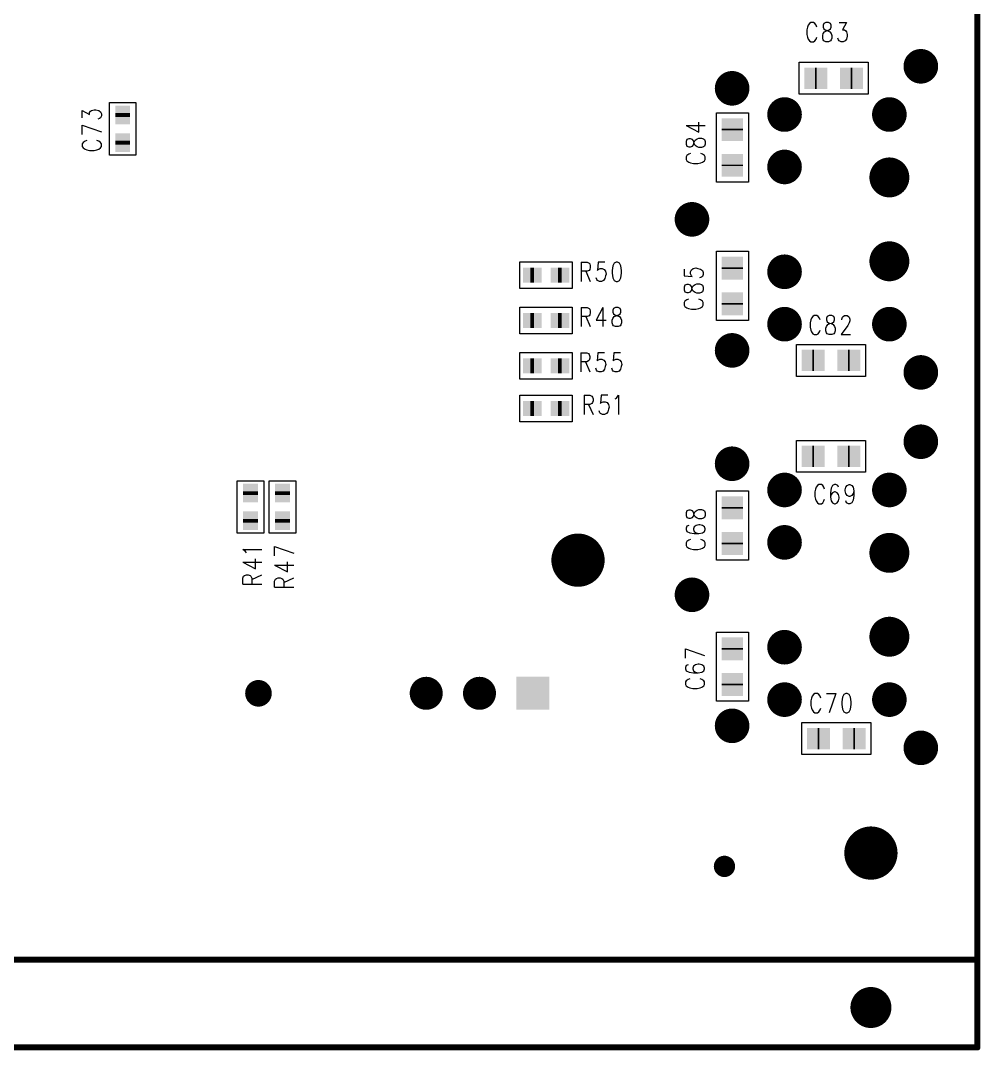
# Model space of a CAD drawing. Extents: x 12040 to 27945, y 10799 to 21199.
# Drawn here: x 19013 to 20816, y 13385 to 15319 of the extents above; entities that cross this region are included whole.
import ezdxf

# ---------------------------------------------------------------- set-up
doc = ezdxf.new("R2010")
doc.units = 0
doc.header["$MEASUREMENT"] = 0
doc.layers.add('ASSYDWGBOT_PHO', color=7, linetype='Continuous')

msp = doc.modelspace()

# ---------------------------------------------------------------- linework, layer by layer
at = {"layer": 'ASSYDWGBOT_PHO'}
for points, const_width in [([(20809.999, 13390.63), (20809.999, 20720.631)], 11.11), ([(20504.999, 15210.63), (20507.999, 15210.63)], 40), ([(20572.001, 15210.63), (20575.001, 15210.63)], 40), ([(19205, 15138.13), (19205, 15145.13)], 28), ([(19205, 15138.13), (19205, 15145.13)], 28), ([(20350, 15115.63), (20350, 15112.63)], 40), ([(19205, 15086.13), (19205, 15093.13)], 28), ([(19205, 15086.13), (19205, 15093.13)], 28), ([(20350, 15048.63), (20350, 15045.63)], 40), ([(20350, 14852.63), (20350, 14855.63)], 40), ([(19970.501, 14840.63), (19977.501, 14840.63)], 28), ([(19970.501, 14840.63), (19977.501, 14840.63)], 28), ([(20022.499, 14840.63), (20029.499, 14840.63)], 28), ([(20022.499, 14840.63), (20029.499, 14840.63)], 28), ([(20350, 14785.63), (20350, 14788.63)], 40), ([(19970.501, 14755.63), (19977.501, 14755.63)], 28), ([(19970.501, 14755.63), (19977.501, 14755.63)], 28), ([(20022.499, 14755.63), (20029.499, 14755.63)], 28), ([(20022.499, 14755.63), (20029.499, 14755.63)], 28), ([(20500, 14680.63), (20503, 14680.63)], 40), ([(20566.999, 14680.63), (20570, 14680.63)], 40), ([(19970.501, 14670.63), (19977.501, 14670.63)], 28), ([(19970.501, 14670.63), (19977.501, 14670.63)], 28), ([(20022.499, 14670.63), (20029.499, 14670.63)], 28), ([(20022.499, 14670.63), (20029.499, 14670.63)], 28), ([(19970.501, 14590.63), (19977.501, 14590.63)], 28), ([(19970.501, 14590.63), (19977.501, 14590.63)], 28), ([(20022.499, 14590.63), (20029.499, 14590.63)], 28), ([(20022.499, 14590.63), (20029.499, 14590.63)], 28), ([(20500, 14500.63), (20503, 14500.63)], 40), ([(20566.999, 14500.63), (20570, 14500.63)], 40), ([(19445, 14428.13), (19445, 14435.13)], 28), ([(19445, 14428.13), (19445, 14435.13)], 28), ([(19504.999, 14428.13), (19504.999, 14435.13)], 28), ([(19504.999, 14428.13), (19504.999, 14435.13)], 28), ([(20350, 14405.63), (20350, 14402.63)], 40), ([(19445, 14376.13), (19445, 14383.13)], 28), ([(19445, 14376.13), (19445, 14383.13)], 28), ([(19504.999, 14376.13), (19504.999, 14383.13)], 28), ([(19504.999, 14376.13), (19504.999, 14383.13)], 28), ([(20350, 14338.63), (20350, 14335.63)], 40), ([(20350, 14137.63), (20350, 14140.63)], 40), ([(20350, 14070.63), (20350, 14073.63)], 40), ([(20510, 13970.63), (20513, 13970.63)], 40), ([(20577, 13970.63), (20580, 13970.63)], 40), ([(20809.999, 13555.63), (15810, 13555.63)], 11.11), ([(15810, 13390.63), (20809.999, 13390.63)], 11.11)]:
    msp.add_lwpolyline(points, dxfattribs=dict(at, const_width=const_width))
for points in [[(20490.629, 15306.64), (20489.38, 15301.48)], [(20489.38, 15301.48), (20489.38, 15292.89)], [(20491.88, 15310.08), (20490.629, 15306.64)], [(20494.381, 15313.52), (20491.88, 15310.08)], [(20496.88, 15315.23), (20494.381, 15313.52)], [(20501.881, 15315.23), (20496.88, 15315.23)], [(20504.379, 15313.52), (20501.881, 15315.23)], [(20506.88, 15310.08), (20504.379, 15313.52)], [(20508.129, 15306.64), (20506.88, 15310.08)], [(20521.879, 15313.52), (20520.63, 15310.08)], [(20520.63, 15310.08), (20520.63, 15306.64)], [(20520.63, 15306.64), (20521.879, 15303.2)], [(20520.63, 15294.61), (20523.13, 15298.05)], [(20525.631, 15315.23), (20521.879, 15313.52)], [(20521.879, 15303.2), (20524.38, 15301.48)], [(20523.13, 15298.05), (20526.88, 15299.77)], [(20524.38, 15301.48), (20529.381, 15299.77)], [(20530.63, 15315.23), (20525.631, 15315.23)], [(20526.88, 15299.77), (20531.879, 15301.48)], [(20529.381, 15299.77), (20533.131, 15298.05)], [(20534.38, 15313.52), (20530.63, 15315.23)], [(20531.879, 15301.48), (20534.38, 15303.2)], [(20533.131, 15298.05), (20535.629, 15294.61)], [(20535.629, 15310.08), (20534.38, 15313.52)], [(20534.38, 15303.2), (20535.629, 15306.64)], [(20535.629, 15306.64), (20535.629, 15310.08)], [(20550.631, 15315.23), (20564.381, 15315.23)], [(20564.381, 15315.23), (20556.881, 15301.48)], [(20556.881, 15301.48), (20560.631, 15301.48)], [(20560.631, 15301.48), (20563.129, 15299.77)], [(20563.129, 15299.77), (20564.381, 15298.05)], [(20564.381, 15298.05), (20565.63, 15292.89)], [(20489.38, 15292.89), (20490.629, 15287.73)], [(20490.629, 15287.73), (20491.88, 15284.3)], [(20491.88, 15284.3), (20494.381, 15280.86)], [(20494.381, 15280.86), (20496.88, 15279.14)], [(20496.88, 15279.14), (20501.881, 15279.14)], [(20501.881, 15279.14), (20504.379, 15280.86)], [(20504.379, 15280.86), (20506.88, 15284.3)], [(20506.88, 15284.3), (20508.129, 15287.73)], [(20519.381, 15291.17), (20520.63, 15294.61)], [(20519.381, 15286.02), (20519.381, 15291.17)], [(20520.63, 15282.58), (20519.381, 15286.02)], [(20521.879, 15280.86), (20520.63, 15282.58)], [(20525.631, 15279.14), (20521.879, 15280.86)], [(20530.63, 15279.14), (20525.631, 15279.14)], [(20534.38, 15280.86), (20530.63, 15279.14)], [(20535.629, 15282.58), (20534.38, 15280.86)], [(20535.629, 15294.61), (20536.88, 15291.17)], [(20536.88, 15286.02), (20535.629, 15282.58)], [(20536.88, 15291.17), (20536.88, 15286.02)], [(20549.379, 15282.58), (20548.13, 15286.02)], [(20550.631, 15280.86), (20549.379, 15282.58)], [(20554.38, 15279.14), (20550.631, 15280.86)], [(20558.13, 15279.14), (20554.38, 15279.14)], [(20561.88, 15280.86), (20558.13, 15279.14)], [(20564.381, 15284.3), (20561.88, 15280.86)], [(20565.63, 15289.45), (20564.381, 15284.3)], [(20565.63, 15292.89), (20565.63, 15289.45)], [(20475, 15240.63), (20605, 15240.63)], [(20475, 15180.63), (20475, 15240.63)], [(20605, 15240.63), (20605, 15180.63)], [(20605, 15180.63), (20475, 15180.63)], [(19180, 15066.42), (19180, 15164.84)], [(19180, 15164.84), (19230, 15164.84)], [(19230, 15164.84), (19230, 15066.42)], [(19129.141, 15136.25), (19129.141, 15150)], [(19129.141, 15150), (19142.891, 15142.5)], [(19142.891, 15146.25), (19144.609, 15148.75)], [(19142.891, 15142.5), (19142.891, 15146.25)], [(19144.609, 15148.75), (19146.33, 15150)], [(19146.33, 15150), (19151.48, 15151.25)], [(19151.48, 15151.25), (19154.921, 15151.25)], [(19154.921, 15151.25), (19160.08, 15150)], [(19160.08, 15150), (19163.521, 15147.5)], [(19163.521, 15147.5), (19165.23, 15143.75)], [(19165.23, 15143.75), (19165.23, 15140)], [(20320, 15015.63), (20320, 15145.63)], [(20320, 15145.63), (20379.999, 15145.63)], [(20379.999, 15145.63), (20379.999, 15015.63)], [(19129.141, 15122.5), (19165.23, 15110)], [(19129.141, 15105), (19129.141, 15122.5)], [(19161.8, 15135), (19158.36, 15133.75)], [(19163.521, 15136.25), (19161.8, 15135)], [(19165.23, 15140), (19163.521, 15136.25)], [(20286.949, 15109.37), (20286.949, 15128.12)], [(20262.89, 15121.87), (20286.949, 15109.37)], [(20262.89, 15121.87), (20298.981, 15121.87)], [(19130.859, 15090), (19129.141, 15087.5)], [(19129.141, 15087.5), (19129.141, 15082.5)], [(19134.3, 15092.5), (19130.859, 15090)], [(19137.73, 15093.75), (19134.3, 15092.5)], [(19160.08, 15092.5), (19156.639, 15093.75)], [(19163.521, 15090), (19160.08, 15092.5)], [(19165.23, 15087.5), (19163.521, 15090)], [(19165.23, 15082.5), (19165.23, 15087.5)], [(20264.61, 15095.62), (20262.89, 15091.87)], [(20262.89, 15091.87), (20262.89, 15086.87)], [(20262.89, 15086.87), (20264.61, 15083.12)], [(20268.049, 15096.87), (20264.61, 15095.62)], [(20271.481, 15096.87), (20268.049, 15096.87)], [(20274.92, 15095.62), (20271.481, 15096.87)], [(20276.64, 15093.12), (20274.92, 15095.62)], [(20274.92, 15083.12), (20276.64, 15085.62)], [(20278.36, 15088.12), (20276.64, 15093.12)], [(20276.64, 15085.62), (20278.36, 15090.62)], [(20278.36, 15090.62), (20280.081, 15094.37)], [(20280.081, 15084.37), (20278.36, 15088.12)], [(20280.081, 15094.37), (20283.52, 15096.87)], [(20283.52, 15081.87), (20280.081, 15084.37)], [(20283.52, 15096.87), (20286.949, 15098.12)], [(20286.949, 15098.12), (20292.11, 15098.12)], [(20292.11, 15098.12), (20295.549, 15096.87)], [(20295.549, 15096.87), (20297.27, 15095.62)], [(20297.27, 15095.62), (20298.981, 15091.87)], [(20298.981, 15086.87), (20297.27, 15083.12)], [(20298.981, 15091.87), (20298.981, 15086.87)], [(19129.141, 15082.5), (19130.859, 15080)], [(19130.859, 15080), (19134.3, 15077.5)], [(19134.3, 15077.5), (19137.73, 15076.25)], [(19137.73, 15076.25), (19142.891, 15075)], [(19142.891, 15075), (19151.48, 15075)], [(19151.48, 15075), (19156.639, 15076.25)], [(19156.639, 15076.25), (19160.08, 15077.5)], [(19160.08, 15077.5), (19163.521, 15080)], [(19163.521, 15080), (19165.23, 15082.5)], [(19230, 15066.42), (19180, 15066.42)], [(20264.61, 15065.62), (20262.89, 15063.12)], [(20264.61, 15083.12), (20268.049, 15081.87)], [(20268.049, 15068.12), (20264.61, 15065.62)], [(20268.049, 15081.87), (20271.481, 15081.87)], [(20271.481, 15069.37), (20268.049, 15068.12)], [(20271.481, 15081.87), (20274.92, 15083.12)], [(20286.949, 15080.62), (20283.52, 15081.87)], [(20292.11, 15080.62), (20286.949, 15080.62)], [(20293.831, 15068.12), (20290.39, 15069.37)], [(20295.549, 15081.87), (20292.11, 15080.62)], [(20297.27, 15065.62), (20293.831, 15068.12)], [(20297.27, 15083.12), (20295.549, 15081.87)], [(20298.981, 15063.12), (20297.27, 15065.62)], [(20262.89, 15063.12), (20262.89, 15058.12)], [(20262.89, 15058.12), (20264.61, 15055.62)], [(20264.61, 15055.62), (20268.049, 15053.12)], [(20268.049, 15053.12), (20271.481, 15051.87)], [(20271.481, 15051.87), (20276.64, 15050.62)], [(20276.64, 15050.62), (20285.231, 15050.62)], [(20285.231, 15050.62), (20290.39, 15051.87)], [(20290.39, 15051.87), (20293.831, 15053.12)], [(20293.831, 15053.12), (20297.27, 15055.62)], [(20297.27, 15055.62), (20298.981, 15058.12)], [(20298.981, 15058.12), (20298.981, 15063.12)], [(20379.999, 15015.63), (20320, 15015.63)], [(20320, 14755.63), (20320, 14885.63)], [(20320, 14885.63), (20379.999, 14885.63)], [(20379.999, 14885.63), (20379.999, 14755.63)], [(19950.79, 14865.63), (20049.21, 14865.63)], [(19950.79, 14815.63), (19950.79, 14865.63)], [(20049.21, 14865.63), (20049.21, 14815.63)], [(20065.63, 14865.23), (20065.63, 14829.14)], [(20065.63, 14865.23), (20076.88, 14865.23)], [(20076.88, 14865.23), (20080.629, 14863.52)], [(20080.629, 14863.52), (20081.881, 14861.8)], [(20081.881, 14861.8), (20083.13, 14858.36)], [(20083.13, 14854.92), (20081.881, 14851.48)], [(20083.13, 14858.36), (20083.13, 14854.92)], [(20098.129, 14865.23), (20096.88, 14849.77)], [(20110.63, 14865.23), (20098.129, 14865.23)], [(20098.129, 14851.48), (20101.879, 14853.2)], [(20101.879, 14853.2), (20105.631, 14853.2)], [(20105.631, 14853.2), (20109.381, 14851.48)], [(20125.629, 14858.36), (20124.38, 14849.77)], [(20128.13, 14863.52), (20125.629, 14858.36)], [(20131.88, 14865.23), (20128.13, 14863.52)], [(20134.38, 14865.23), (20131.88, 14865.23)], [(20138.13, 14863.52), (20134.38, 14865.23)], [(20140.631, 14858.36), (20138.13, 14863.52)], [(20141.88, 14849.77), (20140.631, 14858.36)], [(20259.14, 14851.88), (20259.14, 14839.38)], [(20272.89, 14850.63), (20276.331, 14853.13)], [(20276.331, 14853.13), (20281.481, 14854.38)], [(20281.481, 14854.38), (20284.92, 14853.13)], [(20284.92, 14853.13), (20290.079, 14851.88)], [(20290.079, 14851.88), (20293.52, 14849.38)], [(20076.88, 14848.05), (20065.63, 14848.05)], [(20074.381, 14848.05), (20083.13, 14829.14)], [(20080.629, 14849.77), (20076.88, 14848.05)], [(20081.881, 14851.48), (20080.629, 14849.77)], [(20095.631, 14832.58), (20094.379, 14836.02)], [(20096.88, 14830.86), (20095.631, 14832.58)], [(20096.88, 14849.77), (20098.129, 14851.48)], [(20110.63, 14834.3), (20108.13, 14830.86)], [(20109.381, 14851.48), (20111.879, 14848.05)], [(20111.879, 14839.45), (20110.63, 14834.3)], [(20111.879, 14848.05), (20113.131, 14842.89)], [(20113.131, 14842.89), (20111.879, 14839.45)], [(20124.38, 14849.77), (20124.38, 14844.61)], [(20124.38, 14844.61), (20125.629, 14836.02)], [(20125.629, 14836.02), (20128.13, 14830.86)], [(20138.13, 14830.86), (20140.631, 14836.02)], [(20140.631, 14836.02), (20141.88, 14844.61)], [(20141.88, 14844.61), (20141.88, 14849.77)], [(20259.14, 14839.38), (20274.611, 14838.13)], [(20271.17, 14846.88), (20272.89, 14850.63)], [(20271.17, 14843.13), (20271.17, 14846.88)], [(20272.89, 14839.38), (20271.17, 14843.13)], [(20274.611, 14838.13), (20272.89, 14839.38)], [(20291.8, 14836.88), (20288.361, 14835.63)], [(20293.52, 14838.13), (20291.8, 14836.88)], [(20293.52, 14849.38), (20295.231, 14845.63)], [(20295.231, 14841.88), (20293.52, 14838.13)], [(20295.231, 14845.63), (20295.231, 14841.88)], [(20049.21, 14815.63), (19950.79, 14815.63)], [(20100.63, 14829.14), (20096.88, 14830.86)], [(20104.38, 14829.14), (20100.63, 14829.14)], [(20108.13, 14830.86), (20104.38, 14829.14)], [(20128.13, 14830.86), (20131.88, 14829.14)], [(20131.88, 14829.14), (20134.38, 14829.14)], [(20134.38, 14829.14), (20138.13, 14830.86)], [(20260.86, 14821.88), (20259.14, 14818.13)], [(20259.14, 14818.13), (20259.14, 14813.13)], [(20259.14, 14813.13), (20260.86, 14809.38)], [(20264.299, 14823.13), (20260.86, 14821.88)], [(20267.731, 14823.13), (20264.299, 14823.13)], [(20271.17, 14821.88), (20267.731, 14823.13)], [(20272.89, 14819.38), (20271.17, 14821.88)], [(20274.611, 14814.38), (20272.89, 14819.38)], [(20272.89, 14811.88), (20274.611, 14816.88)], [(20274.611, 14816.88), (20276.331, 14820.63)], [(20276.331, 14810.63), (20274.611, 14814.38)], [(20276.331, 14820.63), (20279.77, 14823.13)], [(20279.77, 14823.13), (20283.199, 14824.38)], [(20283.199, 14824.38), (20288.361, 14824.38)], [(20288.361, 14824.38), (20291.8, 14823.13)], [(20291.8, 14823.13), (20293.52, 14821.88)], [(20293.52, 14821.88), (20295.231, 14818.13)], [(20295.231, 14813.13), (20293.52, 14809.38)], [(20295.231, 14818.13), (20295.231, 14813.13)], [(20260.86, 14809.38), (20264.299, 14808.13)], [(20264.299, 14794.38), (20260.86, 14791.88)], [(20264.299, 14808.13), (20267.731, 14808.13)], [(20267.731, 14795.63), (20264.299, 14794.38)], [(20267.731, 14808.13), (20271.17, 14809.38)], [(20271.17, 14809.38), (20272.89, 14811.88)], [(20279.77, 14808.13), (20276.331, 14810.63)], [(20283.199, 14806.88), (20279.77, 14808.13)], [(20288.361, 14806.88), (20283.199, 14806.88)], [(20290.079, 14794.38), (20286.64, 14795.63)], [(20291.8, 14808.13), (20288.361, 14806.88)], [(20293.52, 14791.88), (20290.079, 14794.38)], [(20293.52, 14809.38), (20291.8, 14808.13)], [(19950.79, 14780.63), (20049.21, 14780.63)], [(19950.79, 14730.63), (19950.79, 14780.63)], [(20049.21, 14780.63), (20049.21, 14730.63)], [(20065.63, 14780.23), (20065.63, 14744.14)], [(20065.63, 14780.23), (20076.88, 14780.23)], [(20076.88, 14780.23), (20080.629, 14778.52)], [(20080.629, 14778.52), (20081.881, 14776.8)], [(20081.881, 14776.8), (20083.13, 14773.36)], [(20106.88, 14780.23), (20094.379, 14756.17)], [(20106.88, 14780.23), (20106.88, 14744.14)], [(20126.881, 14778.52), (20125.629, 14775.08)], [(20125.629, 14775.08), (20125.629, 14771.64)], [(20130.63, 14780.23), (20126.881, 14778.52)], [(20135.63, 14780.23), (20130.63, 14780.23)], [(20139.38, 14778.52), (20135.63, 14780.23)], [(20140.631, 14775.08), (20139.38, 14778.52)], [(20140.631, 14771.64), (20140.631, 14775.08)], [(20260.86, 14791.88), (20259.14, 14789.38)], [(20259.14, 14789.38), (20259.14, 14784.38)], [(20259.14, 14784.38), (20260.86, 14781.88)], [(20260.86, 14781.88), (20264.299, 14779.38)], [(20264.299, 14779.38), (20267.731, 14778.13)], [(20267.731, 14778.13), (20272.89, 14776.88)], [(20272.89, 14776.88), (20281.481, 14776.88)], [(20281.481, 14776.88), (20286.64, 14778.13)], [(20286.64, 14778.13), (20290.079, 14779.38)], [(20290.079, 14779.38), (20293.52, 14781.88)], [(20295.231, 14789.38), (20293.52, 14791.88)], [(20293.52, 14781.88), (20295.231, 14784.38)], [(20295.231, 14784.38), (20295.231, 14789.38)], [(20076.88, 14763.05), (20065.63, 14763.05)], [(20074.381, 14763.05), (20083.13, 14744.14)], [(20080.629, 14764.77), (20076.88, 14763.05)], [(20081.881, 14766.48), (20080.629, 14764.77)], [(20083.13, 14769.92), (20081.881, 14766.48)], [(20083.13, 14773.36), (20083.13, 14769.92)], [(20094.379, 14756.17), (20113.131, 14756.17)], [(20124.38, 14756.17), (20125.629, 14759.61)], [(20124.38, 14751.02), (20124.38, 14756.17)], [(20125.629, 14771.64), (20126.881, 14768.2)], [(20125.629, 14759.61), (20128.13, 14763.05)], [(20126.881, 14768.2), (20129.379, 14766.48)], [(20128.13, 14763.05), (20131.88, 14764.77)], [(20129.379, 14766.48), (20134.38, 14764.77)], [(20131.88, 14764.77), (20136.881, 14766.48)], [(20134.38, 14764.77), (20138.13, 14763.05)], [(20136.881, 14766.48), (20139.38, 14768.2)], [(20138.13, 14763.05), (20140.631, 14759.61)], [(20139.38, 14768.2), (20140.631, 14771.64)], [(20140.631, 14759.61), (20141.88, 14756.17)], [(20141.88, 14756.17), (20141.88, 14751.02)], [(20379.999, 14755.63), (20320, 14755.63)], [(20496.88, 14756.64), (20495.63, 14751.48)], [(20498.131, 14760.08), (20496.88, 14756.64)], [(20500.629, 14763.52), (20498.131, 14760.08)], [(20503.13, 14765.23), (20500.629, 14763.52)], [(20508.129, 14765.23), (20503.13, 14765.23)], [(20510.63, 14763.52), (20508.129, 14765.23)], [(20513.13, 14760.08), (20510.63, 14763.52)], [(20514.38, 14756.64), (20513.13, 14760.08)], [(20528.13, 14763.52), (20526.88, 14760.08)], [(20526.88, 14760.08), (20526.88, 14756.64)], [(20526.88, 14756.64), (20528.13, 14753.2)], [(20531.879, 14765.23), (20528.13, 14763.52)], [(20536.88, 14765.23), (20531.879, 14765.23)], [(20540.63, 14763.52), (20536.88, 14765.23)], [(20541.88, 14760.08), (20540.63, 14763.52)], [(20540.63, 14753.2), (20541.88, 14756.64)], [(20541.88, 14756.64), (20541.88, 14760.08)], [(20555.63, 14758.36), (20556.881, 14761.8)], [(20555.63, 14756.64), (20555.63, 14758.36)], [(20556.881, 14761.8), (20558.13, 14763.52)], [(20558.13, 14763.52), (20560.631, 14765.23)], [(20560.631, 14765.23), (20565.63, 14765.23)], [(20565.63, 14765.23), (20568.13, 14763.52)], [(20568.13, 14763.52), (20569.38, 14761.8)], [(20569.38, 14761.8), (20570.629, 14758.36)], [(20570.629, 14754.92), (20569.38, 14751.48)], [(20570.629, 14758.36), (20570.629, 14754.92)], [(20125.629, 14747.58), (20124.38, 14751.02)], [(20126.881, 14745.86), (20125.629, 14747.58)], [(20130.63, 14744.14), (20126.881, 14745.86)], [(20135.63, 14744.14), (20130.63, 14744.14)], [(20139.38, 14745.86), (20135.63, 14744.14)], [(20140.631, 14747.58), (20139.38, 14745.86)], [(20141.88, 14751.02), (20140.631, 14747.58)], [(20495.63, 14751.48), (20495.63, 14742.89)], [(20495.63, 14742.89), (20496.88, 14737.73)], [(20496.88, 14737.73), (20498.131, 14734.3)], [(20513.13, 14734.3), (20514.38, 14737.73)], [(20525.631, 14741.17), (20526.88, 14744.61)], [(20525.631, 14736.02), (20525.631, 14741.17)], [(20526.88, 14732.58), (20525.631, 14736.02)], [(20526.88, 14744.61), (20529.381, 14748.05)], [(20528.13, 14753.2), (20530.63, 14751.48)], [(20529.381, 14748.05), (20533.131, 14749.77)], [(20530.63, 14751.48), (20535.629, 14749.77)], [(20533.131, 14749.77), (20538.13, 14751.48)], [(20535.629, 14749.77), (20539.379, 14748.05)], [(20538.13, 14751.48), (20540.63, 14753.2)], [(20539.379, 14748.05), (20541.88, 14744.61)], [(20541.88, 14744.61), (20543.131, 14741.17)], [(20543.131, 14736.02), (20541.88, 14732.58)], [(20543.131, 14741.17), (20543.131, 14736.02)], [(20566.879, 14746.33), (20554.38, 14729.14)], [(20569.38, 14751.48), (20566.879, 14746.33)], [(20049.21, 14730.63), (19950.79, 14730.63)], [(20498.131, 14734.3), (20500.629, 14730.86)], [(20500.629, 14730.86), (20503.13, 14729.14)], [(20503.13, 14729.14), (20508.129, 14729.14)], [(20508.129, 14729.14), (20510.63, 14730.86)], [(20510.63, 14730.86), (20513.13, 14734.3)], [(20528.13, 14730.86), (20526.88, 14732.58)], [(20531.879, 14729.14), (20528.13, 14730.86)], [(20536.88, 14729.14), (20531.879, 14729.14)], [(20540.63, 14730.86), (20536.88, 14729.14)], [(20541.88, 14732.58), (20540.63, 14730.86)], [(20554.38, 14729.14), (20571.88, 14729.14)], [(20469.999, 14710.63), (20600, 14710.63)], [(20469.999, 14650.63), (20469.999, 14710.63)], [(20600, 14710.63), (20600, 14650.63)], [(19950.79, 14695.63), (20049.21, 14695.63)], [(19950.79, 14645.63), (19950.79, 14695.63)], [(20049.21, 14695.63), (20049.21, 14645.63)], [(20065.001, 14695.23), (20065.001, 14659.14)], [(20065.001, 14695.23), (20076.25, 14695.23)], [(20076.25, 14678.05), (20065.001, 14678.05)], [(20073.75, 14678.05), (20082.5, 14659.14)], [(20076.25, 14695.23), (20080, 14693.52)], [(20080, 14679.77), (20076.25, 14678.05)], [(20080, 14693.52), (20081.249, 14691.8)], [(20081.249, 14681.48), (20080, 14679.77)], [(20081.249, 14691.8), (20082.5, 14688.36)], [(20082.5, 14684.92), (20081.249, 14681.48)], [(20082.5, 14688.36), (20082.5, 14684.92)], [(20097.5, 14695.23), (20096.251, 14679.77)], [(20096.251, 14679.77), (20097.5, 14681.48)], [(20110.001, 14695.23), (20097.5, 14695.23)], [(20097.5, 14681.48), (20101.25, 14683.2)], [(20101.25, 14683.2), (20105, 14683.2)], [(20105, 14683.2), (20108.749, 14681.48)], [(20108.749, 14681.48), (20111.25, 14678.05)], [(20111.25, 14678.05), (20112.499, 14672.89)], [(20127.501, 14695.23), (20126.249, 14679.77)], [(20126.249, 14679.77), (20127.501, 14681.48)], [(20139.999, 14695.23), (20127.501, 14695.23)], [(20127.501, 14681.48), (20131.25, 14683.2)], [(20131.25, 14683.2), (20135, 14683.2)], [(20135, 14683.2), (20138.75, 14681.48)], [(20138.75, 14681.48), (20141.251, 14678.05)], [(20141.251, 14678.05), (20142.5, 14672.89)], [(20094.999, 14662.58), (20093.75, 14666.02)], [(20096.251, 14660.86), (20094.999, 14662.58)], [(20100, 14659.14), (20096.251, 14660.86)], [(20103.75, 14659.14), (20100, 14659.14)], [(20107.5, 14660.86), (20103.75, 14659.14)], [(20110.001, 14664.3), (20107.5, 14660.86)], [(20111.25, 14669.45), (20110.001, 14664.3)], [(20112.499, 14672.89), (20111.25, 14669.45)], [(20125, 14662.58), (20123.751, 14666.02)], [(20126.249, 14660.86), (20125, 14662.58)], [(20129.999, 14659.14), (20126.249, 14660.86)], [(20133.751, 14659.14), (20129.999, 14659.14)], [(20137.501, 14660.86), (20133.751, 14659.14)], [(20139.999, 14664.3), (20137.501, 14660.86)], [(20141.251, 14669.45), (20139.999, 14664.3)], [(20142.5, 14672.89), (20141.251, 14669.45)], [(20049.21, 14645.63), (19950.79, 14645.63)], [(20600, 14650.63), (20469.999, 14650.63)], [(19950.79, 14615.63), (20049.21, 14615.63)], [(19950.79, 14565.63), (19950.79, 14615.63)], [(20049.21, 14615.63), (20049.21, 14565.63)], [(20071.251, 14615.23), (20071.251, 14579.14)], [(20071.251, 14615.23), (20082.5, 14615.23)], [(20082.5, 14615.23), (20086.25, 14613.52)], [(20086.25, 14613.52), (20087.5, 14611.8)], [(20087.5, 14601.48), (20086.25, 14599.77)], [(20087.5, 14611.8), (20088.751, 14608.36)], [(20088.751, 14604.92), (20087.5, 14601.48)], [(20088.751, 14608.36), (20088.751, 14604.92)], [(20103.75, 14615.23), (20102.501, 14599.77)], [(20102.501, 14599.77), (20103.75, 14601.48)], [(20116.249, 14615.23), (20103.75, 14615.23)], [(20103.75, 14601.48), (20107.5, 14603.2)], [(20107.5, 14603.2), (20111.25, 14603.2)], [(20111.25, 14603.2), (20115, 14601.48)], [(20115, 14601.48), (20117.5, 14598.05)], [(20129.999, 14608.36), (20132.5, 14610.08)], [(20132.5, 14610.08), (20136.25, 14615.23)], [(20136.25, 14615.23), (20136.25, 14579.14)], [(20082.5, 14598.05), (20071.251, 14598.05)], [(20080, 14598.05), (20088.751, 14579.14)], [(20086.25, 14599.77), (20082.5, 14598.05)], [(20101.25, 14582.58), (20100, 14586.02)], [(20102.501, 14580.86), (20101.25, 14582.58)], [(20106.251, 14579.14), (20102.501, 14580.86)], [(20113.75, 14580.86), (20110.001, 14579.14)], [(20116.249, 14584.3), (20113.75, 14580.86)], [(20117.5, 14589.45), (20116.249, 14584.3)], [(20117.5, 14598.05), (20118.75, 14592.89)], [(20118.75, 14592.89), (20117.5, 14589.45)], [(20049.21, 14565.63), (19950.79, 14565.63)], [(20110.001, 14579.14), (20106.251, 14579.14)], [(20469.999, 14530.63), (20600, 14530.63)], [(20469.999, 14470.63), (20469.999, 14530.63)], [(20600, 14530.63), (20600, 14470.63)], [(20600, 14470.63), (20469.999, 14470.63)], [(19420, 14356.42), (19420, 14454.84)], [(19420, 14454.84), (19469.999, 14454.84)], [(19469.999, 14454.84), (19469.999, 14356.42)], [(19480, 14356.42), (19480, 14454.84)], [(19480, 14454.84), (19530.001, 14454.84)], [(19530.001, 14454.84), (19530.001, 14356.42)], [(20509.38, 14446.02), (20506.88, 14442.58)], [(20511.881, 14447.73), (20509.38, 14446.02)], [(20516.88, 14447.73), (20511.881, 14447.73)], [(20519.381, 14446.02), (20516.88, 14447.73)], [(20521.879, 14442.58), (20519.381, 14446.02)], [(20538.13, 14446.02), (20535.629, 14440.86)], [(20541.88, 14447.73), (20538.13, 14446.02)], [(20544.38, 14447.73), (20541.88, 14447.73)], [(20548.13, 14446.02), (20544.38, 14447.73)], [(20549.379, 14442.58), (20548.13, 14446.02)], [(20563.129, 14442.58), (20565.63, 14446.02)], [(20565.63, 14446.02), (20569.38, 14447.73)], [(20569.38, 14447.73), (20570.629, 14447.73)], [(20570.629, 14447.73), (20574.381, 14446.02)], [(20574.381, 14446.02), (20576.88, 14442.58)], [(20320, 14305.63), (20320, 14435.63)], [(20320, 14435.63), (20379.999, 14435.63)], [(20379.999, 14435.63), (20379.999, 14305.63)], [(20505.63, 14439.14), (20504.379, 14433.98)], [(20504.379, 14433.98), (20504.379, 14425.39)], [(20506.88, 14442.58), (20505.63, 14439.14)], [(20523.13, 14439.14), (20521.879, 14442.58)], [(20535.629, 14440.86), (20534.38, 14432.27)], [(20534.38, 14432.27), (20534.38, 14423.67)], [(20535.629, 14428.83), (20534.38, 14423.67)], [(20538.13, 14432.27), (20535.629, 14428.83)], [(20541.88, 14433.98), (20538.13, 14432.27)], [(20543.131, 14433.98), (20541.88, 14433.98)], [(20546.881, 14432.27), (20543.131, 14433.98)], [(20549.379, 14428.83), (20546.881, 14432.27)], [(20550.631, 14423.67), (20549.379, 14428.83)], [(20561.88, 14437.42), (20563.129, 14442.58)], [(20561.88, 14435.7), (20561.88, 14437.42)], [(20563.129, 14430.55), (20561.88, 14435.7)], [(20565.63, 14427.11), (20563.129, 14430.55)], [(20569.38, 14425.39), (20565.63, 14427.11)], [(20574.381, 14427.11), (20570.629, 14425.39)], [(20576.88, 14430.55), (20574.381, 14427.11)], [(20576.88, 14442.58), (20578.131, 14435.7)], [(20578.131, 14435.7), (20576.88, 14430.55)], [(20578.131, 14427.11), (20576.88, 14418.52)], [(20578.131, 14435.7), (20578.131, 14427.11)], [(20504.379, 14425.39), (20505.63, 14420.23)], [(20505.63, 14420.23), (20506.88, 14416.8)], [(20506.88, 14416.8), (20509.38, 14413.36)], [(20509.38, 14413.36), (20511.881, 14411.64)], [(20511.881, 14411.64), (20516.88, 14411.64)], [(20516.88, 14411.64), (20519.381, 14413.36)], [(20519.381, 14413.36), (20521.879, 14416.8)], [(20521.879, 14416.8), (20523.13, 14420.23)], [(20534.38, 14423.67), (20535.629, 14416.8)], [(20535.629, 14416.8), (20538.13, 14413.36)], [(20538.13, 14413.36), (20541.88, 14411.64)], [(20541.88, 14411.64), (20543.131, 14411.64)], [(20543.131, 14411.64), (20546.881, 14413.36)], [(20546.881, 14413.36), (20549.379, 14416.8)], [(20549.379, 14416.8), (20550.631, 14421.95)], [(20550.631, 14421.95), (20550.631, 14423.67)], [(20564.381, 14413.36), (20563.129, 14416.8)], [(20568.13, 14411.64), (20564.381, 14413.36)], [(20570.629, 14411.64), (20568.13, 14411.64)], [(20570.629, 14425.39), (20569.38, 14425.39)], [(20574.381, 14413.36), (20570.629, 14411.64)], [(20576.88, 14418.52), (20574.381, 14413.36)], [(20264.61, 14398.13), (20262.89, 14394.38)], [(20262.89, 14394.38), (20262.89, 14389.38)], [(20262.89, 14389.38), (20264.61, 14385.63)], [(20268.049, 14399.38), (20264.61, 14398.13)], [(20271.481, 14399.38), (20268.049, 14399.38)], [(20274.92, 14398.13), (20271.481, 14399.38)], [(20276.64, 14395.63), (20274.92, 14398.13)], [(20274.92, 14385.63), (20276.64, 14388.13)], [(20278.36, 14390.63), (20276.64, 14395.63)], [(20276.64, 14388.13), (20278.36, 14393.13)], [(20278.36, 14393.13), (20280.081, 14396.88)], [(20280.081, 14386.88), (20278.36, 14390.63)], [(20280.081, 14396.88), (20283.52, 14399.38)], [(20283.52, 14399.38), (20286.949, 14400.63)], [(20286.949, 14400.63), (20292.11, 14400.63)], [(20292.11, 14400.63), (20295.549, 14399.38)], [(20295.549, 14399.38), (20297.27, 14398.13)], [(20297.27, 14398.13), (20298.981, 14394.38)], [(20298.981, 14389.38), (20297.27, 14385.63)], [(20298.981, 14394.38), (20298.981, 14389.38)], [(20264.61, 14369.38), (20262.89, 14365.63)], [(20264.61, 14385.63), (20268.049, 14384.38)], [(20268.049, 14370.63), (20264.61, 14369.38)], [(20268.049, 14384.38), (20271.481, 14384.38)], [(20271.481, 14384.38), (20274.92, 14385.63)], [(20278.36, 14368.13), (20276.64, 14364.38)], [(20281.799, 14370.63), (20278.36, 14368.13)], [(20283.52, 14384.38), (20280.081, 14386.88)], [(20286.949, 14371.88), (20281.799, 14370.63)], [(20286.949, 14383.13), (20283.52, 14384.38)], [(20292.11, 14383.13), (20286.949, 14383.13)], [(20288.67, 14371.88), (20286.949, 14371.88)], [(20293.831, 14370.63), (20288.67, 14371.88)], [(20295.549, 14384.38), (20292.11, 14383.13)], [(20297.27, 14368.13), (20293.831, 14370.63)], [(20297.27, 14385.63), (20295.549, 14384.38)], [(20298.981, 14364.38), (20297.27, 14368.13)], [(19469.999, 14356.42), (19420, 14356.42)], [(19530.001, 14356.42), (19480, 14356.42)], [(20262.89, 14365.63), (20262.89, 14363.13)], [(20262.89, 14363.13), (20264.61, 14359.38)], [(20264.61, 14359.38), (20269.77, 14356.88)], [(20269.77, 14356.88), (20278.36, 14355.63)], [(20276.64, 14364.38), (20276.64, 14363.13)], [(20276.64, 14363.13), (20278.36, 14359.38)], [(20278.36, 14359.38), (20281.799, 14356.88)], [(20278.36, 14355.63), (20286.949, 14355.63)], [(20281.799, 14356.88), (20286.949, 14355.63)], [(20286.949, 14355.63), (20293.831, 14356.88)], [(20293.831, 14356.88), (20297.27, 14359.38)], [(20297.27, 14359.38), (20298.981, 14363.13)], [(20298.981, 14363.13), (20298.981, 14364.38)], [(19490.391, 14331.25), (19526.48, 14318.75)], [(19490.391, 14313.75), (19490.391, 14331.25)], [(20264.61, 14340.63), (20262.89, 14338.13)], [(20262.89, 14338.13), (20262.89, 14333.13)], [(20262.89, 14333.13), (20264.61, 14330.63)], [(20268.049, 14343.13), (20264.61, 14340.63)], [(20264.61, 14330.63), (20268.049, 14328.13)], [(20271.481, 14344.38), (20268.049, 14343.13)], [(20293.831, 14343.13), (20290.39, 14344.38)], [(20297.27, 14340.63), (20293.831, 14343.13)], [(20293.831, 14328.13), (20297.27, 14330.63)], [(20298.981, 14338.13), (20297.27, 14340.63)], [(20297.27, 14330.63), (20298.981, 14333.13)], [(20298.981, 14333.13), (20298.981, 14338.13)], [(19435.551, 14321.88), (19430.389, 14325.63)], [(19430.389, 14325.63), (19466.48, 14325.63)], [(19437.269, 14319.38), (19435.551, 14321.88)], [(20268.049, 14328.13), (20271.481, 14326.88)], [(20271.481, 14326.88), (20276.64, 14325.63)], [(20276.64, 14325.63), (20285.231, 14325.63)], [(20285.231, 14325.63), (20290.39, 14326.88)], [(20290.39, 14326.88), (20293.831, 14328.13)], [(19430.389, 14301.88), (19454.451, 14289.38)], [(19430.389, 14301.88), (19466.48, 14301.88)], [(19454.451, 14289.38), (19454.451, 14308.13)], [(19490.391, 14296.25), (19514.45, 14283.75)], [(19490.391, 14296.25), (19526.48, 14296.25)], [(19514.45, 14283.75), (19514.45, 14302.5)], [(20379.999, 14305.63), (20320, 14305.63)], [(19430.389, 14271.88), (19432.11, 14275.63)], [(19430.389, 14260.63), (19430.389, 14271.88)], [(19432.11, 14275.63), (19433.83, 14276.88)], [(19433.83, 14276.88), (19437.269, 14278.13)], [(19437.269, 14278.13), (19440.701, 14278.13)], [(19440.701, 14278.13), (19444.139, 14276.88)], [(19444.139, 14276.88), (19445.86, 14275.63)], [(19445.86, 14275.63), (19447.58, 14271.88)], [(19447.58, 14269.38), (19466.48, 14278.13)], [(19447.58, 14271.88), (19447.58, 14260.63)], [(19493.83, 14271.25), (19497.271, 14272.5)], [(19497.271, 14272.5), (19500.7, 14272.5)], [(19500.7, 14272.5), (19504.141, 14271.25)], [(19507.58, 14263.75), (19526.48, 14272.5)], [(19430.389, 14260.63), (19466.48, 14260.63)], [(19490.391, 14266.25), (19492.109, 14270)], [(19490.391, 14255), (19490.391, 14266.25)], [(19490.391, 14255), (19526.48, 14255)], [(19492.109, 14270), (19493.83, 14271.25)], [(19504.141, 14271.25), (19505.859, 14270)], [(19505.859, 14270), (19507.58, 14266.25)], [(19507.58, 14266.25), (19507.58, 14255)], [(20320, 14040.63), (20320, 14170.63)], [(20320, 14170.63), (20379.999, 14170.63)], [(20379.999, 14170.63), (20379.999, 14040.63)], [(20261.641, 14139.37), (20297.729, 14126.87)], [(20261.641, 14121.87), (20261.641, 14139.37)], [(20263.359, 14108.12), (20261.641, 14104.37)], [(20261.641, 14104.37), (20261.641, 14101.87)], [(20261.641, 14101.87), (20263.359, 14098.12)], [(20266.8, 14109.37), (20263.359, 14108.12)], [(20263.359, 14098.12), (20268.52, 14095.62)], [(20277.109, 14106.87), (20275.391, 14103.12)], [(20275.391, 14103.12), (20275.391, 14101.87)], [(20275.391, 14101.87), (20277.109, 14098.12)], [(20280.55, 14109.37), (20277.109, 14106.87)], [(20277.109, 14098.12), (20280.55, 14095.62)], [(20285.7, 14110.62), (20280.55, 14109.37)], [(20287.42, 14110.62), (20285.7, 14110.62)], [(20292.58, 14109.37), (20287.42, 14110.62)], [(20296.021, 14106.87), (20292.58, 14109.37)], [(20292.58, 14095.62), (20296.021, 14098.12)], [(20297.729, 14103.12), (20296.021, 14106.87)], [(20296.021, 14098.12), (20297.729, 14101.87)], [(20297.729, 14101.87), (20297.729, 14103.12)], [(20263.359, 14079.37), (20261.641, 14076.87)], [(20266.8, 14081.87), (20263.359, 14079.37)], [(20270.229, 14083.12), (20266.8, 14081.87)], [(20268.52, 14095.62), (20277.109, 14094.37)], [(20277.109, 14094.37), (20285.7, 14094.37)], [(20280.55, 14095.62), (20285.7, 14094.37)], [(20285.7, 14094.37), (20292.58, 14095.62)], [(20292.58, 14081.87), (20289.141, 14083.12)], [(20296.021, 14079.37), (20292.58, 14081.87)], [(20297.729, 14076.87), (20296.021, 14079.37)], [(20261.641, 14076.87), (20261.641, 14071.87)], [(20261.641, 14071.87), (20263.359, 14069.37)], [(20263.359, 14069.37), (20266.8, 14066.87)], [(20266.8, 14066.87), (20270.229, 14065.62)], [(20270.229, 14065.62), (20275.391, 14064.37)], [(20275.391, 14064.37), (20283.979, 14064.37)], [(20283.979, 14064.37), (20289.141, 14065.62)], [(20289.141, 14065.62), (20292.58, 14066.87)], [(20292.58, 14066.87), (20296.021, 14069.37)], [(20296.021, 14069.37), (20297.729, 14071.87)], [(20297.729, 14071.87), (20297.729, 14076.87)], [(20379.999, 14040.63), (20320, 14040.63)], [(20498.131, 14046.64), (20496.88, 14041.48)], [(20496.88, 14041.48), (20496.88, 14032.89)], [(20499.38, 14050.08), (20498.131, 14046.64)], [(20501.881, 14053.52), (20499.38, 14050.08)], [(20504.379, 14055.23), (20501.881, 14053.52)], [(20509.38, 14055.23), (20504.379, 14055.23)], [(20511.881, 14053.52), (20509.38, 14055.23)], [(20514.38, 14050.08), (20511.881, 14053.52)], [(20515.631, 14046.64), (20514.38, 14050.08)], [(20526.88, 14055.23), (20544.38, 14055.23)], [(20544.38, 14055.23), (20531.879, 14019.14)], [(20556.881, 14048.36), (20555.63, 14039.77)], [(20555.63, 14039.77), (20555.63, 14034.61)], [(20559.38, 14053.52), (20556.881, 14048.36)], [(20563.129, 14055.23), (20559.38, 14053.52)], [(20565.63, 14055.23), (20563.129, 14055.23)], [(20569.38, 14053.52), (20565.63, 14055.23)], [(20571.88, 14048.36), (20569.38, 14053.52)], [(20573.13, 14039.77), (20571.88, 14048.36)], [(20573.13, 14034.61), (20573.13, 14039.77)], [(20496.88, 14032.89), (20498.131, 14027.73)], [(20498.131, 14027.73), (20499.38, 14024.3)], [(20499.38, 14024.3), (20501.881, 14020.86)], [(20501.881, 14020.86), (20504.379, 14019.14)], [(20509.38, 14019.14), (20511.881, 14020.86)], [(20511.881, 14020.86), (20514.38, 14024.3)], [(20514.38, 14024.3), (20515.631, 14027.73)], [(20555.63, 14034.61), (20556.881, 14026.02)], [(20556.881, 14026.02), (20559.38, 14020.86)], [(20559.38, 14020.86), (20563.129, 14019.14)], [(20565.63, 14019.14), (20569.38, 14020.86)], [(20569.38, 14020.86), (20571.88, 14026.02)], [(20571.88, 14026.02), (20573.13, 14034.61)], [(20504.379, 14019.14), (20509.38, 14019.14)], [(20563.129, 14019.14), (20565.63, 14019.14)], [(20480, 14000.63), (20610.001, 14000.63)], [(20480, 13940.63), (20480, 14000.63)], [(20610.001, 14000.63), (20610.001, 13940.63)], [(20610.001, 13940.63), (20480, 13940.63)]]:
    msp.add_lwpolyline(points, dxfattribs=at)
for points, const_width in [([(20687.449, 15233.03, 1), (20719.949, 15233.03, 1), (20687.449, 15233.03)], 32.5), ([(20333.119, 15191.69, 1), (20365.619, 15191.69, 1), (20333.119, 15191.69)], 32.5), ([(20431.55, 15142.48, 1), (20464.05, 15142.48, 1), (20431.55, 15142.48)], 32.5), ([(20628.4, 15142.48, 1), (20660.9, 15142.48, 1), (20628.4, 15142.48)], 32.5), ([(20431.55, 15044.05, 1), (20464.05, 15044.05, 1), (20431.55, 15044.05)], 32.5), ([(20625.9, 15024.37, 1), (20663.4, 15024.37, 1), (20625.9, 15024.37)], 37.5), ([(20257.75, 14945.63, 1), (20290.25, 14945.63, 1), (20257.75, 14945.63)], 32.5), ([(20625.9, 14866.88, 1), (20663.4, 14866.88, 1), (20625.9, 14866.88)], 37.5), ([(20431.55, 14847.2, 1), (20464.05, 14847.2, 1), (20431.55, 14847.2)], 32.5), ([(20431.55, 14748.77, 1), (20464.05, 14748.77, 1), (20431.55, 14748.77)], 32.5), ([(20628.4, 14748.77, 1), (20660.9, 14748.77, 1), (20628.4, 14748.77)], 32.5), ([(20333.119, 14699.56, 1), (20365.619, 14699.56, 1), (20333.119, 14699.56)], 32.5), ([(20687.449, 14658.22, 1), (20719.949, 14658.22, 1), (20687.449, 14658.22)], 32.5), ([(20687.449, 14528.03, 1), (20719.949, 14528.03, 1), (20687.449, 14528.03)], 32.5), ([(20333.119, 14486.69, 1), (20365.619, 14486.69, 1), (20333.119, 14486.69)], 32.5), ([(20431.55, 14437.48, 1), (20464.05, 14437.48, 1), (20431.55, 14437.48)], 32.5), ([(20628.4, 14437.48, 1), (20660.9, 14437.48, 1), (20628.4, 14437.48)], 32.5), ([(20431.55, 14339.05, 1), (20464.05, 14339.05, 1), (20431.55, 14339.05)], 32.5), ([(20034.999, 14305.63, 1), (20084.999, 14305.63, 1), (20034.999, 14305.63)], 50), ([(20625.9, 14319.37, 1), (20663.4, 14319.37, 1), (20625.9, 14319.37)], 37.5), ([(20257.75, 14240.63, 1), (20290.25, 14240.63, 1), (20257.75, 14240.63)], 32.5), ([(20625.9, 14161.88, 1), (20663.4, 14161.88, 1), (20625.9, 14161.88)], 37.5), ([(20431.55, 14142.2, 1), (20464.05, 14142.2, 1), (20431.55, 14142.2)], 32.5), ([(19447.499, 14055.63, 1), (19472.499, 14055.63, 1), (19447.499, 14055.63)], 25), ([(19759.5, 14055.63, 1), (19790.5, 14055.63, 1), (19759.5, 14055.63)], 31), ([(19859.5, 14055.63, 1), (19890.5, 14055.63, 1), (19859.5, 14055.63)], 31), ([(20431.55, 14043.77, 1), (20464.05, 14043.77, 1), (20431.55, 14043.77)], 32.5), ([(20628.4, 14043.77, 1), (20660.9, 14043.77, 1), (20628.4, 14043.77)], 32.5), ([(20333.119, 13994.56, 1), (20365.619, 13994.56, 1), (20333.119, 13994.56)], 32.5), ([(20687.449, 13953.22, 1), (20719.949, 13953.22, 1), (20687.449, 13953.22)], 32.5), ([(20585.001, 13755.63, 1), (20635.001, 13755.63, 1), (20585.001, 13755.63)], 50), ([(20324.999, 13730.63, 1), (20344.999, 13730.63, 1), (20324.999, 13730.63)], 20), ([(20590.751, 13465.63, 1), (20629.251, 13465.63, 1), (20590.751, 13465.63)], 38.5)]:
    msp.add_lwpolyline(points, format="xyb", dxfattribs=dict(at, const_width=const_width))
at = {"layer": 'ASSYDWGBOT_PHO', "const_width": 5.555}
for points in [[(20807.222, 13555.63, 1), (20812.777, 13555.63, 1)], [(20807.222, 13390.63, 1), (20812.777, 13390.63, 1)], [(20807.222, 13390.63, 1), (20812.777, 13390.63, 1)]]:
    msp.add_lwpolyline(points, format="xyb", close=True, dxfattribs=at)
at = {"layer": 'ASSYDWGBOT_PHO'}
for points in [[(20524.999, 15230.63), (20524.999, 15190.63), (20484.999, 15230.63), (20484.999, 15190.63)], [(20487.999, 15190.63), (20487.999, 15230.63), (20527.999, 15190.63), (20527.999, 15230.63)], [(20592.001, 15230.63), (20592.001, 15190.63), (20552.001, 15230.63), (20552.001, 15190.63)], [(20555.001, 15190.63), (20555.001, 15230.63), (20595.001, 15190.63), (20595.001, 15230.63)], [(19219, 15131.13), (19191, 15131.13), (19219, 15159.13), (19191, 15159.13)], [(19219, 15131.13), (19191, 15131.13), (19219, 15159.13), (19191, 15159.13)], [(19191, 15152.13), (19219, 15152.13), (19191, 15124.13), (19219, 15124.13)], [(19191, 15152.13), (19219, 15152.13), (19191, 15124.13), (19219, 15124.13)], [(20370, 15095.63), (20330, 15095.63), (20370, 15135.63), (20330, 15135.63)], [(20330, 15132.63), (20370, 15132.63), (20330, 15092.63), (20370, 15092.63)], [(19219, 15079.13), (19191, 15079.13), (19219, 15107.13), (19191, 15107.13)], [(19219, 15079.13), (19191, 15079.13), (19219, 15107.13), (19191, 15107.13)], [(19191, 15100.13), (19219, 15100.13), (19191, 15072.13), (19219, 15072.13)], [(19191, 15100.13), (19219, 15100.13), (19191, 15072.13), (19219, 15072.13)], [(20370, 15028.63), (20330, 15028.63), (20370, 15068.63), (20330, 15068.63)], [(20330, 15065.63), (20370, 15065.63), (20330, 15025.63), (20370, 15025.63)], [(20370, 14835.63), (20330, 14835.63), (20370, 14875.63), (20330, 14875.63)], [(20330, 14872.63), (20370, 14872.63), (20330, 14832.63), (20370, 14832.63)], [(19984.501, 14854.63), (19984.501, 14826.63), (19956.501, 14854.63), (19956.501, 14826.63)], [(19984.501, 14854.63), (19984.501, 14826.63), (19956.501, 14854.63), (19956.501, 14826.63)], [(19963.501, 14826.63), (19963.501, 14854.63), (19991.501, 14826.63), (19991.501, 14854.63)], [(19963.501, 14826.63), (19963.501, 14854.63), (19991.501, 14826.63), (19991.501, 14854.63)], [(20036.499, 14854.63), (20036.499, 14826.63), (20008.499, 14854.63), (20008.499, 14826.63)], [(20036.499, 14854.63), (20036.499, 14826.63), (20008.499, 14854.63), (20008.499, 14826.63)], [(20015.499, 14826.63), (20015.499, 14854.63), (20043.499, 14826.63), (20043.499, 14854.63)], [(20015.499, 14826.63), (20015.499, 14854.63), (20043.499, 14826.63), (20043.499, 14854.63)], [(20370, 14768.63), (20330, 14768.63), (20370, 14808.63), (20330, 14808.63)], [(20330, 14805.63), (20370, 14805.63), (20330, 14765.63), (20370, 14765.63)], [(19984.501, 14769.63), (19984.501, 14741.63), (19956.501, 14769.63), (19956.501, 14741.63)], [(19984.501, 14769.63), (19984.501, 14741.63), (19956.501, 14769.63), (19956.501, 14741.63)], [(19963.501, 14741.63), (19963.501, 14769.63), (19991.501, 14741.63), (19991.501, 14769.63)], [(19963.501, 14741.63), (19963.501, 14769.63), (19991.501, 14741.63), (19991.501, 14769.63)], [(20036.499, 14769.63), (20036.499, 14741.63), (20008.499, 14769.63), (20008.499, 14741.63)], [(20036.499, 14769.63), (20036.499, 14741.63), (20008.499, 14769.63), (20008.499, 14741.63)], [(20015.499, 14741.63), (20015.499, 14769.63), (20043.499, 14741.63), (20043.499, 14769.63)], [(20015.499, 14741.63), (20015.499, 14769.63), (20043.499, 14741.63), (20043.499, 14769.63)], [(20520, 14700.63), (20520, 14660.63), (20480, 14700.63), (20480, 14660.63)], [(20483, 14660.63), (20483, 14700.63), (20523, 14660.63), (20523, 14700.63)], [(20586.999, 14700.63), (20586.999, 14660.63), (20546.999, 14700.63), (20546.999, 14660.63)], [(20550, 14660.63), (20550, 14700.63), (20590, 14660.63), (20590, 14700.63)], [(19984.501, 14684.63), (19984.501, 14656.63), (19956.501, 14684.63), (19956.501, 14656.63)], [(19984.501, 14684.63), (19984.501, 14656.63), (19956.501, 14684.63), (19956.501, 14656.63)], [(19963.501, 14656.63), (19963.501, 14684.63), (19991.501, 14656.63), (19991.501, 14684.63)], [(19963.501, 14656.63), (19963.501, 14684.63), (19991.501, 14656.63), (19991.501, 14684.63)], [(20036.499, 14684.63), (20036.499, 14656.63), (20008.499, 14684.63), (20008.499, 14656.63)], [(20036.499, 14684.63), (20036.499, 14656.63), (20008.499, 14684.63), (20008.499, 14656.63)], [(20015.499, 14656.63), (20015.499, 14684.63), (20043.499, 14656.63), (20043.499, 14684.63)], [(20015.499, 14656.63), (20015.499, 14684.63), (20043.499, 14656.63), (20043.499, 14684.63)], [(19984.501, 14604.63), (19984.501, 14576.63), (19956.501, 14604.63), (19956.501, 14576.63)], [(19984.501, 14604.63), (19984.501, 14576.63), (19956.501, 14604.63), (19956.501, 14576.63)], [(19963.501, 14576.63), (19963.501, 14604.63), (19991.501, 14576.63), (19991.501, 14604.63)], [(19963.501, 14576.63), (19963.501, 14604.63), (19991.501, 14576.63), (19991.501, 14604.63)], [(20036.499, 14604.63), (20036.499, 14576.63), (20008.499, 14604.63), (20008.499, 14576.63)], [(20036.499, 14604.63), (20036.499, 14576.63), (20008.499, 14604.63), (20008.499, 14576.63)], [(20015.499, 14576.63), (20015.499, 14604.63), (20043.499, 14576.63), (20043.499, 14604.63)], [(20015.499, 14576.63), (20015.499, 14604.63), (20043.499, 14576.63), (20043.499, 14604.63)], [(20520, 14520.63), (20520, 14480.63), (20480, 14520.63), (20480, 14480.63)], [(20483, 14480.63), (20483, 14520.63), (20523, 14480.63), (20523, 14520.63)], [(20586.999, 14520.63), (20586.999, 14480.63), (20546.999, 14520.63), (20546.999, 14480.63)], [(20550, 14480.63), (20550, 14520.63), (20590, 14480.63), (20590, 14520.63)], [(19459, 14421.13), (19431, 14421.13), (19459, 14449.13), (19431, 14449.13)], [(19459, 14421.13), (19431, 14421.13), (19459, 14449.13), (19431, 14449.13)], [(19518.999, 14421.13), (19490.999, 14421.13), (19518.999, 14449.13), (19490.999, 14449.13)], [(19518.999, 14421.13), (19490.999, 14421.13), (19518.999, 14449.13), (19490.999, 14449.13)], [(19431, 14442.13), (19459, 14442.13), (19431, 14414.13), (19459, 14414.13)], [(19431, 14442.13), (19459, 14442.13), (19431, 14414.13), (19459, 14414.13)], [(19490.999, 14442.13), (19518.999, 14442.13), (19490.999, 14414.13), (19518.999, 14414.13)], [(19490.999, 14442.13), (19518.999, 14442.13), (19490.999, 14414.13), (19518.999, 14414.13)], [(20370, 14385.63), (20330, 14385.63), (20370, 14425.63), (20330, 14425.63)], [(20330, 14422.63), (20370, 14422.63), (20330, 14382.63), (20370, 14382.63)], [(19459, 14369.13), (19431, 14369.13), (19459, 14397.13), (19431, 14397.13)], [(19459, 14369.13), (19431, 14369.13), (19459, 14397.13), (19431, 14397.13)], [(19431, 14390.13), (19459, 14390.13), (19431, 14362.13), (19459, 14362.13)], [(19431, 14390.13), (19459, 14390.13), (19431, 14362.13), (19459, 14362.13)], [(19518.999, 14369.13), (19490.999, 14369.13), (19518.999, 14397.13), (19490.999, 14397.13)], [(19518.999, 14369.13), (19490.999, 14369.13), (19518.999, 14397.13), (19490.999, 14397.13)], [(19490.999, 14390.13), (19518.999, 14390.13), (19490.999, 14362.13), (19518.999, 14362.13)], [(19490.999, 14390.13), (19518.999, 14390.13), (19490.999, 14362.13), (19518.999, 14362.13)], [(20370, 14318.63), (20330, 14318.63), (20370, 14358.63), (20330, 14358.63)], [(20330, 14355.63), (20370, 14355.63), (20330, 14315.63), (20370, 14315.63)], [(20370, 14120.63), (20330, 14120.63), (20370, 14160.63), (20330, 14160.63)], [(20330, 14157.63), (20370, 14157.63), (20330, 14117.63), (20370, 14117.63)], [(20006, 14024.63), (20006, 14086.63), (19944, 14024.63), (19944, 14086.63)], [(20370, 14053.63), (20330, 14053.63), (20370, 14093.63), (20330, 14093.63)], [(20330, 14090.63), (20370, 14090.63), (20330, 14050.63), (20370, 14050.63)], [(20530, 13990.63), (20530, 13950.63), (20490, 13990.63), (20490, 13950.63)], [(20493, 13950.63), (20493, 13990.63), (20533, 13950.63), (20533, 13990.63)], [(20597, 13990.63), (20597, 13950.63), (20557, 13990.63), (20557, 13950.63)], [(20560, 13950.63), (20560, 13990.63), (20600, 13950.63), (20600, 13990.63)]]:
    msp.add_solid(points, dxfattribs=at)

doc.saveas('drawing.dxf')
